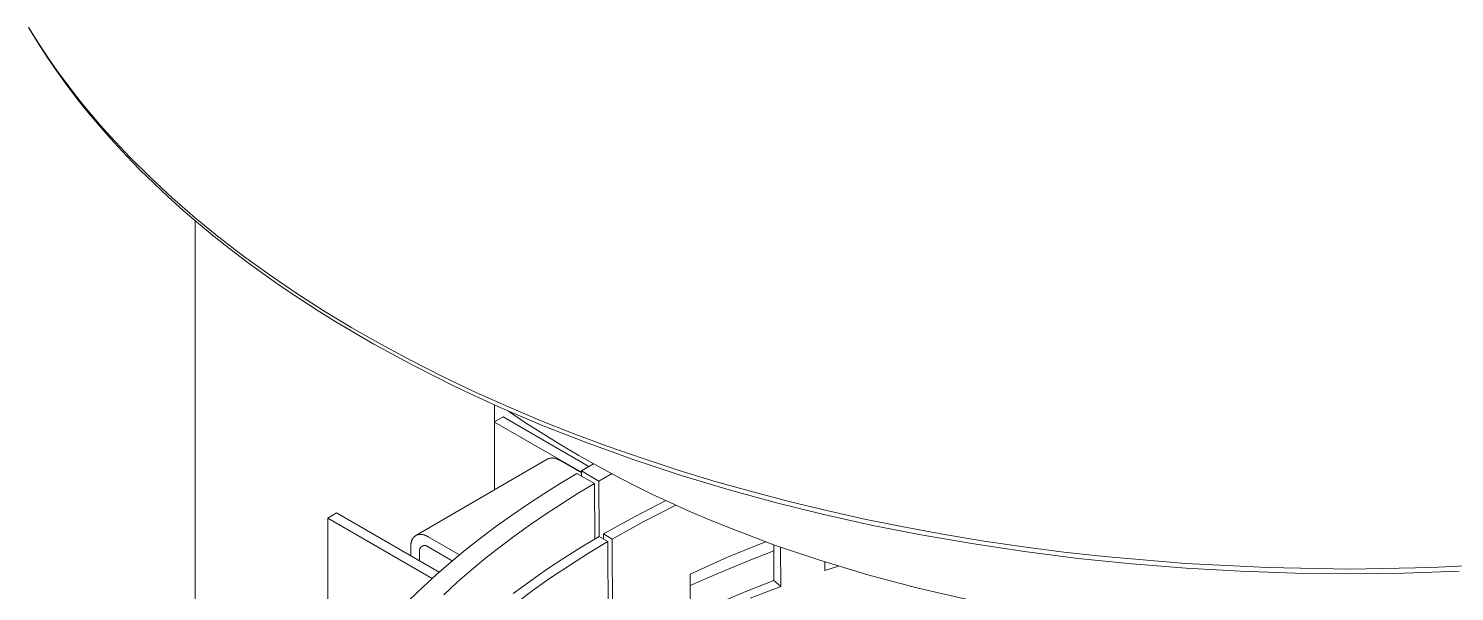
# Model space of a CAD drawing. Header units: millimetres. Extents: x 311 to 4068, y 1050 to 3803.
# Drawn here: x 3629.5 to 3859.6, y 3189.2 to 3280 of the extents above; entities that cross this region are included whole.
import ezdxf

# ---------------------------------------------------------------- set-up
doc = ezdxf.new("R2010")
doc.units = ezdxf.units.MM
doc.layers.add('ZANO_R', color=7, linetype='Continuous', lineweight=0)

msp = doc.modelspace()

# ---------------------------------------------------------------- linework, layer by layer
at = {"layer": 'ZANO_R'}
for p, q in [((3629.54, 3280.24), (3630.67, 3278.41)), ((3631.07, 3277.7), (3629.65, 3280.04)), ((3630.67, 3278.41), (3631.83, 3276.61)), ((3632.56, 3275.4), (3631.07, 3277.7)), ((3631.83, 3276.61), (3633.04, 3274.83)), ((3634.1, 3273.14), (3632.56, 3275.4)), ((3633.04, 3274.83), (3634.27, 3273.07)), ((3635.71, 3270.92), (3634.1, 3273.14)), ((3634.27, 3273.07), (3635.59, 3271.29)), ((3635.59, 3271.29), (3636.94, 3269.53)), ((3637.51, 3268.55), (3635.71, 3270.92)), ((3636.94, 3269.53), (3638.32, 3267.79)), ((3639.38, 3266.22), (3637.51, 3268.55)), ((3638.32, 3267.79), (3639.73, 3266.08)), ((3641.3, 3263.95), (3639.38, 3266.22)), ((3639.73, 3266.08), (3641.23, 3264.34)), ((3641.23, 3264.34), (3642.75, 3262.63)), ((3643.28, 3261.71), (3641.3, 3263.95)), ((3642.75, 3262.63), (3645.89, 3259.29)), ((3645.4, 3259.43), (3643.28, 3261.71)), ((3647.57, 3257.2), (3645.4, 3259.43)), ((3645.89, 3259.29), (3649.26, 3255.95)), ((3649.8, 3255.01), (3647.57, 3257.2)), ((3649.26, 3255.95), (3652.73, 3252.72)), ((3652.07, 3252.88), (3649.8, 3255.01)), ((3654.5, 3250.7), (3652.07, 3252.88)), ((3652.73, 3252.72), (3656.43, 3249.5)), ((3656.97, 3248.57), (3654.5, 3250.7)), ((3656.42, 3186.35), (3656.42, 3249.04)), ((3656.43, 3249.5), (3660.23, 3246.39)), ((3659.49, 3246.49), (3656.97, 3248.57)), ((3662.04, 3244.47), (3659.49, 3246.49)), ((3660.23, 3246.39), (3664.25, 3243.3)), ((3664.76, 3242.4), (3662.04, 3244.47)), ((3664.25, 3243.3), (3668.36, 3240.33)), ((3667.51, 3240.39), (3664.76, 3242.4)), ((3670.3, 3238.44), (3667.51, 3240.39)), ((3668.36, 3240.33), (3672.69, 3237.39)), ((3673.13, 3236.53), (3670.3, 3238.44)), ((3672.69, 3237.39), (3677.1, 3234.56)), ((3676.11, 3234.6), (3673.13, 3236.53)), ((3679.12, 3232.72), (3676.11, 3234.6)), ((3677.1, 3234.56), (3681.71, 3231.76)), ((3685.25, 3229.12), (3679.12, 3232.72)), ((3681.71, 3231.76), (3686.4, 3229.09)), ((3691.74, 3225.6), (3685.25, 3229.12)), ((3686.4, 3229.09), (3691.3, 3226.46)), ((3691.3, 3226.46), (3696.25, 3223.95)), ((3698.34, 3222.29), (3691.74, 3225.6)), ((3696.25, 3223.95), (3701.4, 3221.49)), ((3705.29, 3219.07), (3698.34, 3222.29)), ((3701.4, 3221.49), (3706.61, 3219.15)), ((3704.72, 3219.32), (3704.72, 3205.61)), ((3712.33, 3216.06), (3705.29, 3219.07)), ((3706.61, 3219.15), (3712, 3216.87)), ((3704.72, 3216.59), (3706.1, 3217.38)), ((3706.1, 3217.38), (3719.97, 3209.37)), ((3706.99, 3218.32), (3709.75, 3216.44)), ((3712, 3216.87), (3717.43, 3214.71)), ((3718.74, 3208.45), (3704.72, 3216.54)), ((3709.75, 3216.44), (3712.56, 3214.62)), ((3719.68, 3213.17), (3712.33, 3216.06)), ((3712.56, 3214.62), (3715.42, 3212.85)), ((3717.43, 3214.71), (3723.04, 3212.62)), ((3715.42, 3212.85), (3718.33, 3211.13)), ((3727.11, 3210.49), (3719.68, 3213.17)), ((3723.04, 3212.62), (3728.7, 3210.65)), ((3692.03, 3198.23), (3713.24, 3210.57)), ((3713.31, 3210.59), (3713.24, 3210.57)), ((3713.37, 3210.62), (3713.31, 3210.59)), ((3713.44, 3210.64), (3713.37, 3210.62)), ((3713.5, 3210.66), (3713.44, 3210.64)), ((3713.57, 3210.68), (3713.5, 3210.66)), ((3713.64, 3210.7), (3713.57, 3210.68)), ((3713.71, 3210.71), (3713.64, 3210.7)), ((3713.78, 3210.72), (3713.71, 3210.71)), ((3713.85, 3210.73), (3713.78, 3210.72)), ((3713.92, 3210.74), (3713.85, 3210.73)), ((3713.99, 3210.74), (3713.92, 3210.74)), ((3714.06, 3210.75), (3713.99, 3210.74)), ((3714.13, 3210.75), (3714.06, 3210.75)), ((3714.2, 3210.74), (3714.13, 3210.75)), ((3714.27, 3210.74), (3714.2, 3210.74)), ((3714.34, 3210.73), (3714.27, 3210.74)), ((3714.41, 3210.72), (3714.34, 3210.73)), ((3714.48, 3210.7), (3714.41, 3210.72)), ((3714.54, 3210.69), (3714.48, 3210.7)), ((3714.61, 3210.67), (3714.54, 3210.69)), ((3714.68, 3210.65), (3714.61, 3210.67)), ((3714.75, 3210.63), (3714.68, 3210.65)), ((3714.81, 3210.6), (3714.75, 3210.63)), ((3714.88, 3210.58), (3714.81, 3210.6)), ((3714.94, 3210.55), (3714.88, 3210.58)), ((3715, 3210.52), (3714.94, 3210.55)), ((3715.06, 3210.48), (3715, 3210.52)), ((3715.13, 3210.45), (3715.06, 3210.48)), ((3715.18, 3210.41), (3715.13, 3210.45)), ((3715.24, 3210.37), (3715.18, 3210.41)), ((3718.74, 3208.35), (3715.24, 3210.37)), ((3718.33, 3211.13), (3721.12, 3209.56)), ((3718.74, 3208.67), (3720.71, 3209.79)), ((3734.82, 3207.94), (3727.11, 3210.49)), ((3728.7, 3210.65), (3734.5, 3208.75)), ((3715.33, 3206.64), (3718.03, 3208.26)), ((3720.87, 3206.63), (3718.03, 3208.26)), ((3718.74, 3207.85), (3718.74, 3208.67)), ((3718.74, 3208.67), (3721.56, 3207.03)), ((3721.12, 3209.56), (3724, 3208.01)), ((3721.56, 3207.03), (3723.63, 3208.21)), ((3724, 3208.01), (3726.97, 3206.48)), ((3734.5, 3208.75), (3740.35, 3206.97)), ((3742.61, 3205.61), (3734.82, 3207.94)), ((3712.66, 3204.97), (3715.33, 3206.64)), ((3718.22, 3205.05), (3720.87, 3206.63)), ((3720.9, 3197.66), (3720.87, 3206.63)), ((3721.59, 3198.06), (3721.56, 3207.03)), ((3726.97, 3206.48), (3730.02, 3204.98)), ((3740.35, 3206.97), (3746.39, 3205.26)), ((3750.2, 3203.53), (3742.61, 3205.61)), ((3746.39, 3205.26), (3752.46, 3203.67)), ((3707.45, 3201.49), (3710.03, 3203.25)), ((3710.03, 3203.25), (3712.66, 3204.97)), ((3713.05, 3201.74), (3715.62, 3203.42)), ((3715.62, 3203.42), (3718.22, 3205.05)), ((3727.31, 3201.26), (3732.39, 3203.86)), ((3728.81, 3200.49), (3733.99, 3203.13)), ((3730.02, 3204.98), (3733.16, 3203.51)), ((3733.16, 3203.51), (3736.37, 3202.07)), ((3757.84, 3201.64), (3750.2, 3203.53)), ((3752.46, 3203.67), (3758.56, 3202.2)), ((3677.81, 3201.05), (3679.22, 3201.87)), ((3694.67, 3191.32), (3677.81, 3201.05)), ((3677.81, 3180.64), (3677.81, 3201.05)), ((3679.22, 3201.87), (3695.78, 3192.31)), ((3704.92, 3199.68), (3707.45, 3201.49)), ((3710.53, 3200.02), (3713.05, 3201.74)), ((3722.31, 3198.48), (3727.31, 3201.26)), ((3723.72, 3197.66), (3728.81, 3200.49)), ((3736.37, 3202.07), (3739.68, 3200.66)), ((3739.68, 3200.66), (3743.06, 3199.29)), ((3765.52, 3199.93), (3757.84, 3201.64)), ((3758.56, 3202.2), (3764.68, 3200.84)), ((3764.68, 3200.84), (3771, 3199.56)), ((3691.91, 3198.15), (3691.88, 3198.13)), ((3691.93, 3198.17), (3691.91, 3198.15)), ((3691.96, 3198.18), (3691.93, 3198.17)), ((3691.98, 3198.2), (3691.96, 3198.18)), ((3692.01, 3198.22), (3691.98, 3198.2)), ((3692.03, 3198.23), (3692.01, 3198.22)), ((3692.06, 3198.25), (3692.03, 3198.23)), ((3692.08, 3198.26), (3692.06, 3198.25)), ((3692.11, 3198.27), (3692.08, 3198.26)), ((3692.14, 3198.29), (3692.11, 3198.27)), ((3692.16, 3198.3), (3692.14, 3198.29)), ((3692.19, 3198.31), (3692.16, 3198.3)), ((3692.22, 3198.32), (3692.19, 3198.31)), ((3692.25, 3198.33), (3692.22, 3198.32)), ((3692.28, 3198.34), (3692.25, 3198.33)), ((3692.31, 3198.35), (3692.28, 3198.34)), ((3692.33, 3198.36), (3692.31, 3198.35)), ((3692.36, 3198.37), (3692.33, 3198.36)), ((3692.39, 3198.37), (3692.36, 3198.37)), ((3692.42, 3198.38), (3692.39, 3198.37)), ((3692.45, 3198.39), (3692.42, 3198.38)), ((3692.48, 3198.39), (3692.45, 3198.39)), ((3692.51, 3198.4), (3692.48, 3198.39)), ((3692.54, 3198.4), (3692.51, 3198.4)), ((3692.57, 3198.41), (3692.54, 3198.4)), ((3692.61, 3198.41), (3692.57, 3198.41)), ((3692.64, 3198.41), (3692.61, 3198.41)), ((3692.67, 3198.41), (3692.64, 3198.41)), ((3692.7, 3198.42), (3692.67, 3198.41)), ((3692.73, 3198.42), (3692.7, 3198.42)), ((3692.76, 3198.42), (3692.73, 3198.42)), ((3692.79, 3198.42), (3692.76, 3198.42)), ((3692.83, 3198.42), (3692.79, 3198.42)), ((3692.86, 3198.41), (3692.83, 3198.42)), ((3692.92, 3198.41), (3692.86, 3198.41)), ((3692.99, 3198.4), (3692.92, 3198.41)), ((3693.05, 3198.39), (3692.99, 3198.4)), ((3693.12, 3198.38), (3693.05, 3198.39)), ((3693.19, 3198.37), (3693.12, 3198.38)), ((3693.25, 3198.35), (3693.19, 3198.37)), ((3693.32, 3198.34), (3693.25, 3198.35)), ((3693.38, 3198.32), (3693.32, 3198.34)), ((3693.45, 3198.3), (3693.38, 3198.32)), ((3693.51, 3198.27), (3693.45, 3198.3)), ((3693.58, 3198.25), (3693.51, 3198.27)), ((3693.65, 3198.22), (3693.58, 3198.25)), ((3693.71, 3198.19), (3693.65, 3198.22)), ((3693.77, 3198.16), (3693.71, 3198.19)), ((3693.84, 3198.13), (3693.77, 3198.16)), ((3702.45, 3197.81), (3704.92, 3199.68)), ((3705.64, 3196.42), (3708.06, 3198.24)), ((3708.06, 3198.24), (3710.53, 3200.02)), ((3722.31, 3197.67), (3722.31, 3198.48)), ((3722.31, 3198.48), (3723.72, 3197.66)), ((3743.06, 3199.29), (3750.07, 3196.65)), ((3773.24, 3198.4), (3765.52, 3199.93)), ((3771, 3199.56), (3777.35, 3198.39)), ((3781.72, 3196.92), (3773.24, 3198.4)), ((3777.35, 3198.39), (3783.71, 3197.34)), ((3691.22, 3196.62), (3691.21, 3196.55)), ((3691.21, 3196.55), (3691.21, 3196.48)), ((3691.21, 3196.48), (3691.21, 3196.4)), ((3691.22, 3194.94), (3691.21, 3196.4)), ((3691.23, 3196.76), (3691.22, 3196.69)), ((3691.22, 3196.69), (3691.22, 3196.62)), ((3691.24, 3196.83), (3691.23, 3196.76)), ((3691.25, 3196.9), (3691.24, 3196.83)), ((3691.26, 3196.97), (3691.25, 3196.9)), ((3691.27, 3197.04), (3691.26, 3196.97)), ((3691.28, 3197.11), (3691.27, 3197.04)), ((3691.3, 3197.17), (3691.28, 3197.11)), ((3691.32, 3197.24), (3691.3, 3197.17)), ((3691.34, 3197.3), (3691.32, 3197.24)), ((3691.36, 3197.37), (3691.34, 3197.3)), ((3691.38, 3197.43), (3691.36, 3197.37)), ((3691.41, 3197.49), (3691.38, 3197.43)), ((3691.43, 3197.55), (3691.41, 3197.49)), ((3691.46, 3197.61), (3691.43, 3197.55)), ((3691.48, 3197.64), (3691.46, 3197.61)), ((3691.49, 3197.66), (3691.48, 3197.64)), ((3691.51, 3197.69), (3691.49, 3197.66)), ((3691.52, 3197.72), (3691.51, 3197.69)), ((3691.54, 3197.75), (3691.52, 3197.72)), ((3691.56, 3197.77), (3691.54, 3197.75)), ((3691.57, 3197.8), (3691.56, 3197.77)), ((3691.59, 3197.82), (3691.57, 3197.8)), ((3691.61, 3197.85), (3691.59, 3197.82)), ((3691.63, 3197.87), (3691.61, 3197.85)), ((3691.65, 3197.9), (3691.63, 3197.87)), ((3691.67, 3197.92), (3691.65, 3197.9)), ((3691.69, 3197.94), (3691.67, 3197.92)), ((3691.71, 3197.97), (3691.69, 3197.94)), ((3691.73, 3197.99), (3691.71, 3197.97)), ((3691.75, 3198.01), (3691.73, 3197.99)), ((3691.77, 3198.03), (3691.75, 3198.01)), ((3691.79, 3198.05), (3691.77, 3198.03)), ((3691.81, 3198.07), (3691.79, 3198.05)), ((3691.84, 3198.09), (3691.81, 3198.07)), ((3691.86, 3198.11), (3691.84, 3198.09)), ((3691.88, 3198.13), (3691.86, 3198.11)), ((3692.61, 3195.85), (3692.62, 3195.88)), ((3692.61, 3195.82), (3692.61, 3195.85)), ((3692.62, 3195.91), (3692.63, 3195.94)), ((3692.62, 3195.88), (3692.62, 3195.91)), ((3692.63, 3195.97), (3692.64, 3196)), ((3692.63, 3195.94), (3692.63, 3195.97)), ((3692.64, 3196), (3692.65, 3196.03)), ((3692.65, 3196.03), (3692.66, 3196.06)), ((3692.66, 3196.06), (3692.67, 3196.08)), ((3692.67, 3196.08), (3692.68, 3196.11)), ((3692.68, 3196.11), (3692.7, 3196.14)), ((3692.7, 3196.14), (3692.71, 3196.16)), ((3692.71, 3196.16), (3692.72, 3196.19)), ((3692.72, 3196.19), (3692.74, 3196.22)), ((3692.74, 3196.22), (3692.76, 3196.24)), ((3692.76, 3196.24), (3692.77, 3196.26)), ((3692.77, 3196.26), (3692.79, 3196.29)), ((3692.79, 3196.29), (3692.81, 3196.31)), ((3692.81, 3196.31), (3692.83, 3196.33)), ((3692.83, 3196.33), (3692.85, 3196.36)), ((3692.85, 3196.36), (3692.87, 3196.38)), ((3692.87, 3196.38), (3692.89, 3196.4)), ((3692.89, 3196.4), (3692.92, 3196.42)), ((3692.92, 3196.42), (3692.94, 3196.43)), ((3692.94, 3196.43), (3692.96, 3196.45)), ((3692.96, 3196.45), (3692.99, 3196.47)), ((3692.99, 3196.47), (3693.01, 3196.49)), ((3693.01, 3196.49), (3693.04, 3196.5)), ((3693.04, 3196.5), (3693.06, 3196.52)), ((3693.06, 3196.52), (3693.09, 3196.53)), ((3693.09, 3196.53), (3693.12, 3196.54)), ((3693.12, 3196.54), (3693.14, 3196.55)), ((3693.14, 3196.55), (3693.17, 3196.56)), ((3693.17, 3196.56), (3693.2, 3196.57)), ((3693.2, 3196.57), (3693.23, 3196.58)), ((3693.23, 3196.58), (3693.26, 3196.59)), ((3693.26, 3196.59), (3693.29, 3196.6)), ((3693.29, 3196.6), (3693.31, 3196.6)), ((3693.31, 3196.6), (3693.34, 3196.61)), ((3693.34, 3196.61), (3693.37, 3196.61)), ((3693.37, 3196.61), (3693.4, 3196.61)), ((3693.4, 3196.61), (3693.43, 3196.62)), ((3693.43, 3196.62), (3693.46, 3196.62)), ((3693.46, 3196.62), (3693.49, 3196.62)), ((3693.49, 3196.62), (3693.52, 3196.61)), ((3693.52, 3196.61), (3693.55, 3196.61)), ((3693.55, 3196.61), (3693.58, 3196.61)), ((3693.58, 3196.61), (3693.61, 3196.6)), ((3693.61, 3196.6), (3693.64, 3196.6)), ((3693.64, 3196.6), (3693.67, 3196.59)), ((3693.67, 3196.59), (3693.7, 3196.58)), ((3693.7, 3196.58), (3693.73, 3196.58)), ((3693.73, 3196.58), (3693.75, 3196.57)), ((3693.75, 3196.57), (3693.78, 3196.56)), ((3693.78, 3196.56), (3693.81, 3196.54)), ((3693.81, 3196.54), (3693.84, 3196.53)), ((3693.9, 3198.1), (3693.84, 3198.13)), ((3693.84, 3196.53), (3693.86, 3196.52)), ((3693.86, 3196.52), (3693.89, 3196.5)), ((3693.89, 3196.5), (3693.91, 3196.49)), ((3693.97, 3198.07), (3693.9, 3198.1)), ((3693.91, 3196.49), (3693.94, 3196.47)), ((3693.94, 3196.47), (3693.96, 3196.46)), ((3693.96, 3196.46), (3693.99, 3196.44)), ((3694.03, 3198.03), (3693.97, 3198.07)), ((3693.99, 3196.44), (3694.01, 3196.42)), ((3694.01, 3196.42), (3694.03, 3196.4)), ((3694.03, 3198.03), (3699.07, 3195.12)), ((3697.92, 3194.16), (3694.03, 3196.4)), ((3697.66, 3193.95), (3700.03, 3195.9)), ((3700.03, 3195.9), (3702.45, 3197.81)), ((3703.27, 3194.56), (3705.64, 3196.42)), ((3715.9, 3194.57), (3718.73, 3196.35)), ((3718.73, 3196.35), (3721.6, 3198.07)), ((3719.88, 3195.37), (3723.02, 3197.26)), ((3723.02, 3197.26), (3721.6, 3198.07)), ((3723.02, 3197.26), (3723.06, 3185.03)), ((3723.76, 3185.44), (3723.72, 3197.66)), ((3748.45, 3197.24), (3742.34, 3194.72)), ((3749.82, 3190.99), (3749.8, 3196.75)), ((3750.07, 3196.65), (3757.38, 3194.18)), ((3750.91, 3190.02), (3750.89, 3196.36)), ((3790.23, 3195.64), (3781.72, 3196.92)), ((3783.71, 3197.34), (3790.09, 3196.4)), ((3790.09, 3196.4), (3796.61, 3195.56)), ((3692.61, 3195.79), (3692.61, 3195.82)), ((3692.61, 3195.76), (3692.61, 3195.79)), ((3692.61, 3195.73), (3692.61, 3195.76)), ((3692.61, 3195.71), (3692.61, 3195.73)), ((3692.61, 3195.68), (3692.61, 3195.71)), ((3692.62, 3195.65), (3692.61, 3195.68)), ((3692.62, 3195.62), (3692.62, 3195.65)), ((3692.63, 3195.59), (3692.62, 3195.62)), ((3692.63, 3195.59), (3692.63, 3194.13)), ((3695.37, 3191.94), (3697.66, 3193.95)), ((3700.97, 3192.65), (3703.27, 3194.56)), ((3713.12, 3192.74), (3715.9, 3194.57)), ((3716.8, 3193.41), (3719.88, 3195.37)), ((3742.34, 3194.72), (3736.32, 3192.01)), ((3745.27, 3194), (3740.77, 3192.13)), ((3749.8, 3195.75), (3745.27, 3194)), ((3757.38, 3194.18), (3764.99, 3191.89)), ((3758.05, 3193.97), (3758.05, 3192.57)), ((3758.05, 3193.91), (3758.14, 3193.94)), ((3798.88, 3194.55), (3790.23, 3195.64)), ((3796.61, 3195.56), (3803.13, 3194.83)), ((3807.55, 3193.66), (3798.88, 3194.55)), ((3803.13, 3194.83), (3816.23, 3193.72)), ((3816.31, 3192.96), (3807.55, 3193.66)), ((3816.23, 3193.72), (3829.47, 3193.05)), ((3855.98, 3193.06), (3869.23, 3193.74)), ((3693.14, 3189.9), (3695.37, 3191.94)), ((3698.72, 3190.69), (3700.97, 3192.65)), ((3710.4, 3190.84), (3713.12, 3192.74)), ((3710.82, 3189.3), (3713.77, 3191.39)), ((3713.77, 3191.39), (3716.8, 3193.41)), ((3740.77, 3192.13), (3736.32, 3190.16)), ((3736.32, 3192.01), (3736.34, 3183.86)), ((3758.05, 3192.57), (3760.22, 3193.29)), ((3764.99, 3191.89), (3772.88, 3189.79)), ((3825.09, 3192.47), (3816.31, 3192.96)), ((3833.9, 3192.17), (3825.09, 3192.47)), ((3829.47, 3193.05), (3842.73, 3192.83)), ((3842.73, 3192.07), (3833.9, 3192.17)), ((3842.73, 3192.83), (3855.98, 3193.06)), ((3851.55, 3192.17), (3842.73, 3192.07)), ((3860.37, 3192.48), (3851.55, 3192.17)), ((3690.98, 3187.8), (3693.14, 3189.9)), ((3696.54, 3188.69), (3698.72, 3190.69)), ((3707.74, 3188.89), (3710.4, 3190.84)), ((3707.93, 3187.13), (3710.82, 3189.3)), ((3740.79, 3187.33), (3745.28, 3189.22)), ((3745.28, 3189.22), (3749.82, 3190.99)), ((3746, 3188.1), (3750.91, 3190.02)), ((3749.82, 3190.99), (3750.91, 3190.02)), ((3772.88, 3189.79), (3781.02, 3187.9))]:
    msp.add_line(p, q, dxfattribs=at)

doc.saveas('drawing.dxf')
